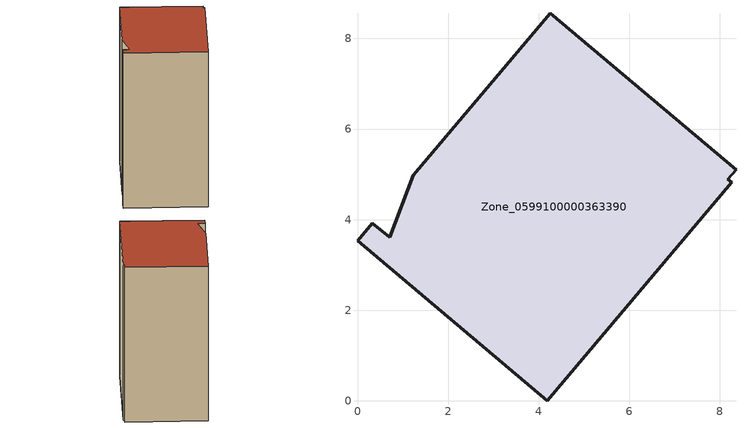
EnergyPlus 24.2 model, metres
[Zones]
Zone_0599100000363390
 floor ground (C_G): 0.71,3.62 1.23,4.99 4.25,8.56 8.36,5.1 8.18,4.89 8.26,4.82 4.19,0 0,3.53 0.33,3.92 z0.25
 wall outside (C_F): 4.19,0 8.26,4.82 8.18,4.89 8.36,5.1 4.25,8.56 1.23,4.99 0.71,3.62 0.33,3.92 0,3.53 4.19,0 z0.25:11.38
 roof outside (C_R): 8.18,4.89 8.36,5.1 4.25,8.56 1.23,4.99 0.71,3.62 0.33,3.92 0,3.53 4.19,0 8.26,4.82 z11.38
[BUILDING]
Pand.0599100000363390: North Axis=0; Terrain=City; Loads Convergence Tolerance Value=0.04; Temperature Convergence Tolerance Value=0.4; Solar Distribution=FullExterior; Maximum Number of Warmup Days=25; Minimum Number of Warmup Days=1
[Site:Location]
Rotterdam.The.Hague.AP_ZH_NLD Design_Conditions: Latitude=51.96; Longitude=4.45; Time Zone=1; Elevation=-4.5
[SITE:GROUNDTEMPERATURE:BUILDINGSURFACE]
18, 18, 18, 18, 18, 18, 18, 18, 18, 18, 18, 18
[MATERIAL] Thermal Absorptance=0.9; Solar Absorptance=0.7; Visible Absorptance=0.7
Name | Roughness | Thickness | Conductivity | Density | Specific Heat
G.TC.1992-2005 | MediumSmooth | 0.15 | 0.06 | 540 | 1210
F.TC.1992-2005 | Rough | 0.3 | 0.12 | 1920 | 840
R.TC.1992-2005 | MediumRough | 0.2 | 0.08 | 1500 | 1000
[CONSTRUCTION]
C_G: G.TC.1992-2005
C_F: F.TC.1992-2005
C_R: R.TC.1992-2005
[ZONE]
Zone_0599100000363390: Type=1; Multiplier=1; Ceiling Height=Autocalculate; Volume=Autocalculate; Floor Area=autocalculate; Part of Total Floor Area=Yes
[ZONEINFILTRATION:DESIGNFLOWRATE]
Infil_Zone_0599100000363390: Zone or ZoneList or Space or SpaceList=Zone_0599100000363390; Schedule=AlwaysOn; Design Flow Rate Calculation Method=Flow/Area; Flow Rate per Floor Area=0.0015; Constant Term Coefficient=1; Temperature Term Coefficient=0; Velocity Term Coefficient=0; Velocity Squared Term Coefficient=0
[HVACTEMPLATE:ZONE:IDEALLOADSAIRSYSTEM]
Zone_0599100000363390: Maximum Heating Supply Air Temperature=50; Minimum Cooling Supply Air Temperature=13; Maximum Heating Supply Air Humidity Ratio=0.0156; Minimum Cooling Supply Air Humidity Ratio=0.0077; Heating Limit=NoLimit; Cooling Limit=NoLimit; Dehumidification Control Type=ConstantSensibleHeatRatio; Cooling Sensible Heat Ratio=0.7; Dehumidification Setpoint=60; Humidification Control Type=None; Humidification Setpoint=30; Outdoor Air Method=None; Outdoor Air Flow Rate per Person=0.00944; Outdoor Air Flow Rate per Zone Floor Area=0; Outdoor Air Flow Rate per Zone=0; Demand Controlled Ventilation Type=None; Outdoor Air Economizer Type=NoEconomizer; Heat Recovery Type=None; Sensible Heat Recovery Effectiveness=0.7; Latent Heat Recovery Effectiveness=0.65
[ZONECONTROL:THERMOSTAT]
ThermostatControl_Zone_0599100000363390: Zone or ZoneList=Zone_0599100000363390; Control Type Schedule=DualSetpointControlType; Control 1=Thermostat_Zone_0599100000363390; Temperature Difference Between Cutout And Setpoint=0
[THERMOSTATSETPOINT:DUALSETPOINT]
Thermostat_Zone_0599100000363390: Heating Setpoint Temperature Schedule=HeatingSetpoint_Zone_0599100000363390; Cooling Setpoint Temperature Schedule=CoolingSetpoint_Zone_0599100000363390
[SCHEDULE:COMPACT]
HeatingSetpoint_Zone_0599100000363390: Through: 12/31, For: AllDays, Until: 24:00, 21
CoolingSetpoint_Zone_0599100000363390: Through: 12/31, For: AllDays, Until: 24:00, 24
DualSetpointControlType: Through: 12/31, For: AllDays, Until: 24:00, 4
AlwaysOn: Through: 12/31, For: AllDays, Until: 24:00, 1
